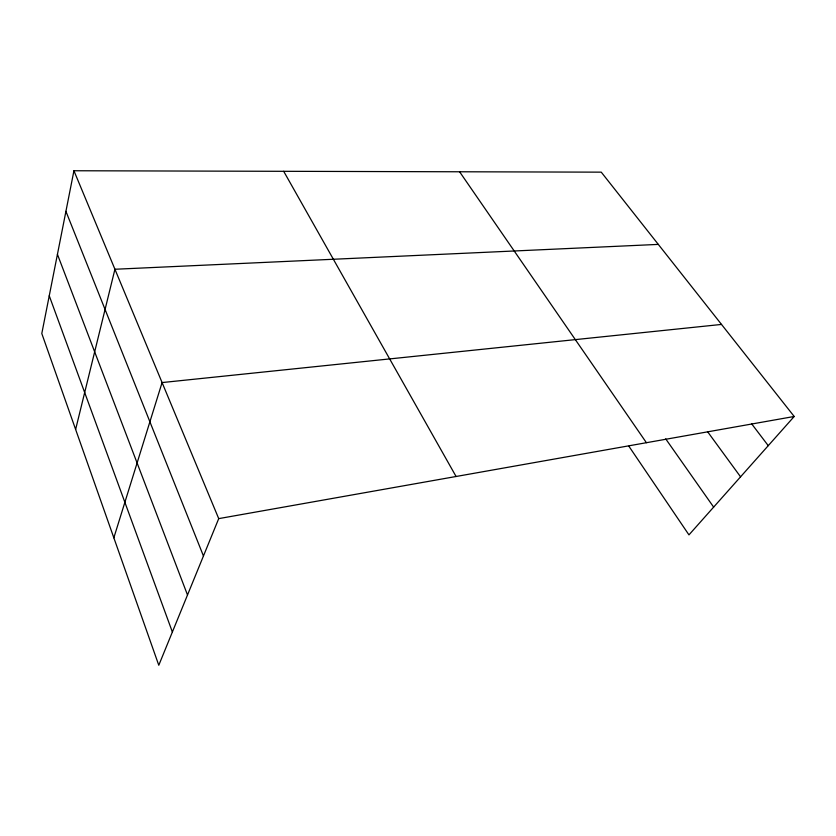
<?xml version="1.0" encoding="UTF-8"?>
<svg xmlns="http://www.w3.org/2000/svg" width="836" height="836" viewBox="0 0 836 836"><rect width="100%" height="100%" fill="white"/><g stroke="black" fill="none" stroke-linecap="round" stroke-linejoin="round"><path stroke-width="1.25" d="M73.934 170.753L41.8 333.533L158.788 665.247L218.719 518.623L73.934 170.753L601.251 172.153L794.2 416.474L688.958 534.883L628.891 446.236M75.627 429.432L114.929 269.255L658.308 244.394M113.842 537.799L162.09 382.564L721.51 324.431M218.719 518.623L794.2 416.474M751.679 423.862L768.253 445.661M707.496 431.575L740.56 476.823M665.696 438.858L713.641 507.107M459.601 171.777L646.406 442.704M283.686 171.307L456.08 476.489M65.919 211.341L203.451 555.982M57.433 254.332L187.504 594.981M49.251 295.787L172.373 632.006"/></g></svg>
